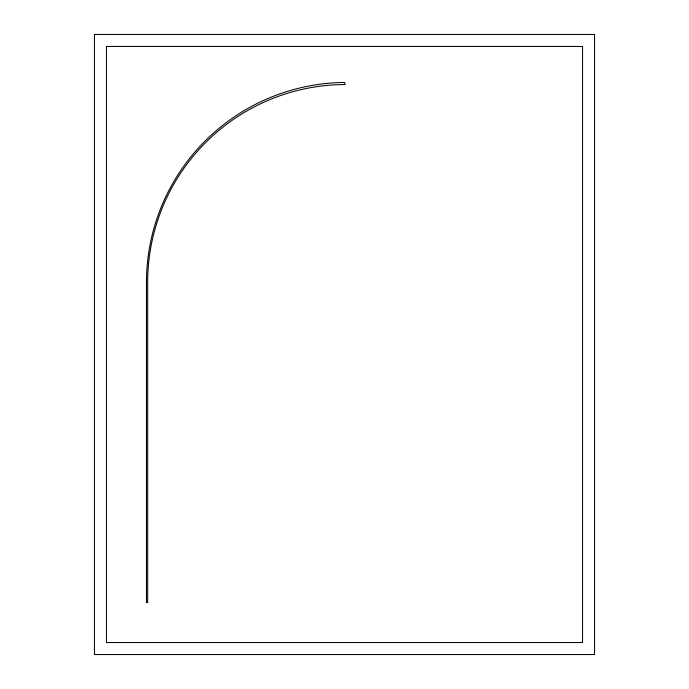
<?xml version="1.0" encoding="UTF-8"?>
<svg xmlns="http://www.w3.org/2000/svg" width="689" height="689" viewBox="0 0 689 689"><rect width="100%" height="100%" fill="white"/><g stroke="black" fill="none" stroke-linecap="round" stroke-linejoin="round"><path stroke-width="1.03" d="M594.538 34.45L94.462 34.45L94.462 654.55L594.538 654.55L594.538 34.45M582.541 46.456L106.459 46.456L106.459 642.544L582.541 642.544L582.541 46.456M147.67 602.539L146.464 602.539L146.464 282.49A200.043 200.043 0 0 1 344.5 82.456L345.223 84.566A197.924 197.924 0 0 0 147.67 282.49L147.67 602.539"/></g></svg>
